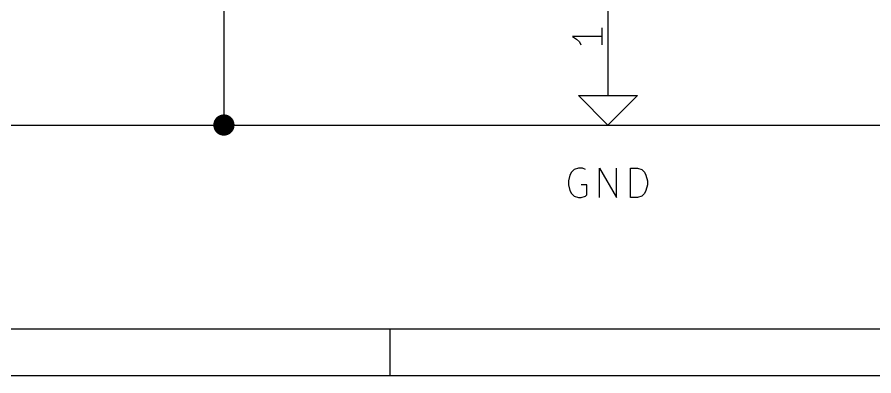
# Model space of a CAD drawing. Header units: millimetres. Extents: x 10 to 287, y -200 to -10.
# Drawn here: x 93.98 to 130.81, y -200.01 to -184.59 of the extents above; entities that cross this region are included whole.
import ezdxf

# ---------------------------------------------------------------- set-up
doc = ezdxf.new("R2010")
doc.units = ezdxf.units.MM
for name, color, linetype in [('BLUE', 174, 'CONTINUOUS'), ('GREENSIXTYFIVE', 129, 'CONTINUOUS'), ('LIGHTRED', 12, 'CONTINUOUS'), ('RED', 14, 'CONTINUOUS')]:
    doc.layers.add(name, color=color, linetype=linetype)

msp = doc.modelspace()

# ---------------------------------------------------------------- linework, layer by layer
at = {"layer": 'BLUE', "linetype": 'CONTINUOUS'}
for p, q in [((102.87, -179.07), (102.87, -189.23)), ((92.71, -189.23), (102.87, -189.23)), ((102.87, -189.23), (140.97, -189.23))]:
    msp.add_line(p, q, dxfattribs=at)
at = {"layer": 'BLUE', "const_width": 0.4572}
msp.add_lwpolyline([(102.6414, -189.23, 1), (103.0986, -189.23, 1)], format="xyb", close=True, dxfattribs=at)
at = {"layer": 'GREENSIXTYFIVE', "linetype": 'CONTINUOUS'}
for p, q in [((117.9286, -191.1397), (117.8076, -191.2607)), ((117.9286, -191.1397), (117.8076, -191.2607)), ((118.11, -191.0792), (117.9286, -191.1397)), ((118.11, -191.0792), (117.9286, -191.1397)), ((118.2914, -191.0792), (118.11, -191.0792)), ((118.2914, -191.0792), (118.11, -191.0792)), ((118.4124, -191.1397), (118.2914, -191.0792)), ((118.4124, -191.1397), (118.2914, -191.0792)), ((119.0171, -192.3492), (119.0171, -191.0792)), ((119.0171, -191.0792), (119.7428, -192.3492)), ((119.0171, -192.3492), (119.0171, -191.0792)), ((119.0171, -191.0792), (119.7428, -192.3492)), ((119.7428, -192.3492), (119.7428, -191.0792)), ((119.7428, -192.3492), (119.7428, -191.0792)), ((120.3476, -192.3492), (120.3476, -191.0792)), ((120.3476, -191.0792), (120.65, -191.0792)), ((120.3476, -192.3492), (120.3476, -191.0792)), ((120.3476, -191.0792), (120.65, -191.0792)), ((120.65, -191.0792), (120.8314, -191.1397)), ((120.65, -191.0792), (120.8314, -191.1397)), ((120.8314, -191.1397), (120.9524, -191.2607)), ((120.8314, -191.1397), (120.9524, -191.2607)), ((117.7471, -191.3816), (117.6867, -191.6235)), ((117.7471, -191.3816), (117.6867, -191.6235)), ((117.8076, -191.2607), (117.7471, -191.3816)), ((117.8076, -191.2607), (117.7471, -191.3816)), ((120.9524, -191.2607), (121.0129, -191.3816)), ((120.9524, -191.2607), (121.0129, -191.3816)), ((121.0129, -191.3816), (121.0733, -191.6235)), ((121.0129, -191.3816), (121.0733, -191.6235)), ((117.6867, -191.6235), (117.6867, -191.8049)), ((117.6867, -191.6235), (117.6867, -191.8049)), ((117.6867, -191.8049), (117.7471, -192.0468)), ((117.6867, -191.8049), (117.7471, -192.0468)), ((118.4728, -191.8049), (118.2309, -191.8049)), ((118.4728, -191.8049), (118.2309, -191.8049)), ((118.4728, -192.2283), (118.4728, -191.8049)), ((118.4728, -192.2283), (118.4728, -191.8049)), ((121.0733, -191.8049), (121.0129, -192.0468)), ((121.0733, -191.8049), (121.0129, -192.0468)), ((121.0733, -191.6235), (121.0733, -191.8049)), ((121.0733, -191.6235), (121.0733, -191.8049)), ((117.7471, -192.0468), (117.8076, -192.1678)), ((117.7471, -192.0468), (117.8076, -192.1678)), ((117.8076, -192.1678), (117.9286, -192.2888)), ((117.8076, -192.1678), (117.9286, -192.2888)), ((118.4124, -192.2888), (118.4728, -192.2283)), ((118.4124, -192.2888), (118.4728, -192.2283)), ((120.9524, -192.1678), (120.8314, -192.2888)), ((120.9524, -192.1678), (120.8314, -192.2888)), ((121.0129, -192.0468), (120.9524, -192.1678)), ((121.0129, -192.0468), (120.9524, -192.1678)), ((117.9286, -192.2888), (118.11, -192.3492)), ((117.9286, -192.2888), (118.11, -192.3492)), ((118.11, -192.3492), (118.2309, -192.3492)), ((118.11, -192.3492), (118.2309, -192.3492)), ((118.2309, -192.3492), (118.4124, -192.2888)), ((118.2309, -192.3492), (118.4124, -192.2888)), ((120.65, -192.3492), (120.3476, -192.3492)), ((120.65, -192.3492), (120.3476, -192.3492)), ((120.8314, -192.2888), (120.65, -192.3492)), ((120.8314, -192.2888), (120.65, -192.3492))]:
    msp.add_line(p, q, dxfattribs=at)
at = {"layer": 'LIGHTRED', "linetype": 'CONTINUOUS'}
for p, q in [((119.1229, -185.057), (119.1229, -185.7827)), ((119.1229, -185.057), (119.1229, -185.7827)), ((119.1229, -185.4199), (117.8529, -185.4199)), ((117.8529, -185.4199), (118.0344, -185.5408)), ((119.1229, -185.4199), (117.8529, -185.4199)), ((117.8529, -185.4199), (118.0344, -185.5408)), ((118.0344, -185.5408), (118.1553, -185.6618)), ((118.0344, -185.5408), (118.1553, -185.6618)), ((118.1553, -185.6618), (118.2158, -185.7827)), ((118.1553, -185.6618), (118.2158, -185.7827))]:
    msp.add_line(p, q, dxfattribs=at)
at = {"layer": 'RED', "linetype": 'CONTINUOUS'}
for p, q in [((119.38, -184.15), (119.38, -186.69)), ((119.38, -184.15), (119.38, -186.69)), ((119.38, -186.69), (119.38, -187.96)), ((119.38, -189.23), (118.11, -187.96)), ((118.11, -187.96), (119.38, -187.96)), ((119.38, -187.96), (120.65, -187.96)), ((120.65, -187.96), (119.38, -189.23)), ((285.0022, -198.0072), (12, -198.0072)), ((110, -198.0072), (110, -200.0072)), ((287.0022, -200.0072), (10, -200.0072))]:
    msp.add_line(p, q, dxfattribs=at)

doc.saveas('drawing.dxf')
